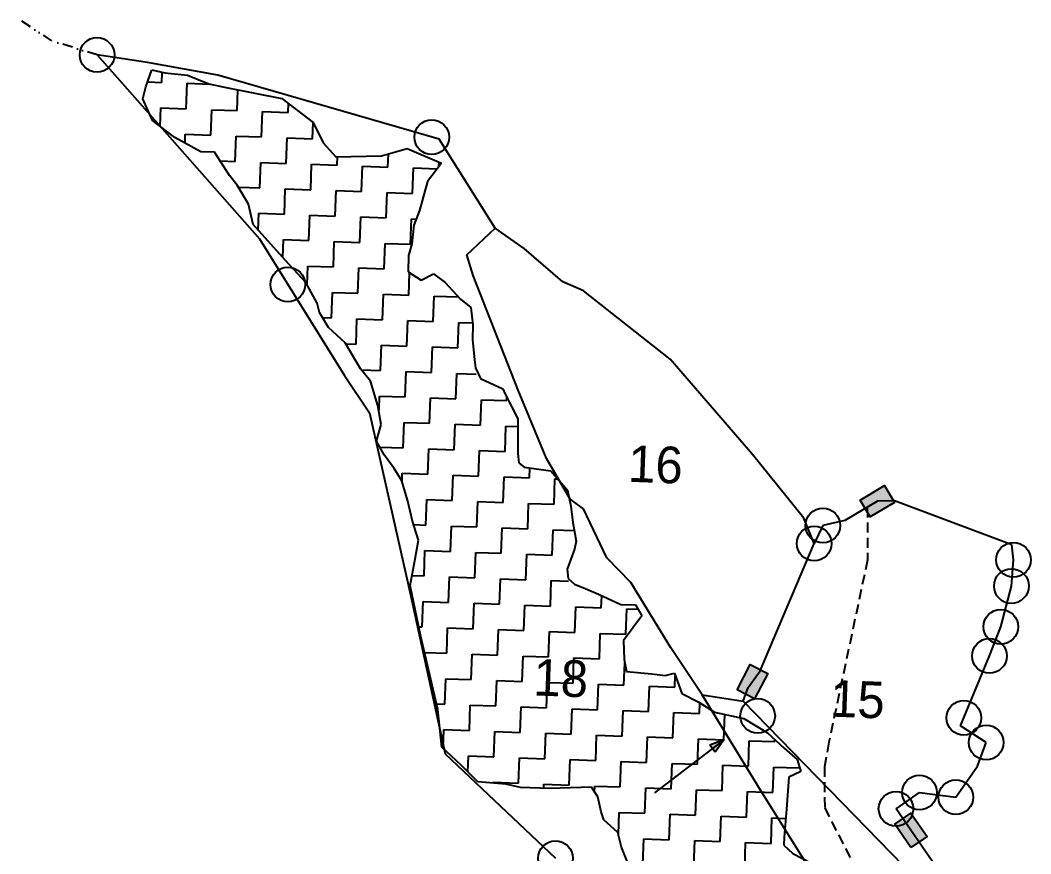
# Model space of a CAD drawing. Header units: metres. Extents: x 292434 to 293193, y 2020436 to 2021636.
# Drawn here: x 292596.1 to 293094.9, y 2021224.7 to 2021636.2 of the extents above; entities that cross this region are included whole.
import ezdxf
from ezdxf.enums import TextEntityAlignment as Align

# ---------------------------------------------------------------- set-up
doc = ezdxf.new("R2010")
doc.units = ezdxf.units.M
doc.header["$MEASUREMENT"] = 0
doc.linetypes.add('DASHED', pattern=[0.75, 0.5, -0.25])
doc.linetypes.add('DIVIDE', pattern=[1.25, 0.5, -0.25, 0, -0.25, 0, -0.25])
for name, color, linetype in [('LINE_FOOTPATH', 1, 'DASHED'), ('POLY_HATCH', 12, 'Continuous'), ('POLY_PARCEL', 6, 'Continuous'), ('TEXT_PARCEL', 7, 'Continuous'), ('V_BOUND_LINE', 7, 'Continuous'), ('V_DIVIDE_LINE', 7, 'DIVIDE')]:
    doc.layers.add(name, color=color, linetype=linetype)
doc.styles.add('TEXT_MAP', font='')
doc.styles.get('TEXT_MAP').set_extended_font_data('Kruti Dev 050')

msp = doc.modelspace()

# ---------------------------------------------------------------- hatches: boundary and pattern name
for points in [[(293010.73, 2021399.34), (293015.67, 2021391.01), (293027.71, 2021398.14), (293022.77, 2021406.47)], [(292965.06, 2021313.68), (292956.47, 2021318.14), (292950.02, 2021305.72), (292958.61, 2021301.26)], [(293035.76, 2021244.79), (293027.8, 2021239.28), (293035.76, 2021227.77), (293043.72, 2021233.28)]]:
    msp.add_hatch(color=256).paths.add_polyline_path(points)
h = msp.add_hatch(color=256)
h.paths.add_polyline_path([(292937.75, 2021276.66), (292939.08, 2021274.92), (292943.43, 2021281.02)])
h.paths.add_polyline_path([(292943.43, 2021281.02), (292936.42, 2021278.39), (292937.75, 2021276.66)])

# ---------------------------------------------------------------- linework, layer by layer
for points in [[(293027.71, 2021398.14), (293015.67, 2021391.01), (293010.73, 2021399.34), (293022.77, 2021406.47)], [(292950.02, 2021305.72), (292956.47, 2021318.14), (292965.06, 2021313.68), (292958.61, 2021301.26)], [(293035.76, 2021227.77), (293027.8, 2021239.28), (293035.76, 2021244.79), (293043.72, 2021233.28)]]:
    msp.add_lwpolyline(points, close=True)
for points in [[(292943.43, 2021281.02), (292909.23, 2021254.75)], [(292943.43, 2021281.02), (292936.42, 2021278.39)], [(292943.43, 2021281.02), (292939.08, 2021274.92)], [(292939.08, 2021274.92), (292936.42, 2021278.39)]]:
    msp.add_lwpolyline(points)
for centre in [(292634.03, 2021619.06), (292799.22, 2021578.49), (292728.2, 2021505.75), (292992.3, 2021386.76), (292988.03, 2021377.9), (293086.36, 2021369.82), (293085.33, 2021356.91), (293080.09, 2021336.82), (293074.49, 2021322.38), (292960.11, 2021292.79), (293061.87, 2021291.82), (293072.94, 2021279.63), (293039.95, 2021254.97), (293057.9, 2021252.63), (293028.39, 2021246.94), (292860.31, 2021222.52)]:
    msp.add_circle(centre, 8.56)
at = {"layer": 'LINE_FOOTPATH', "ltscale": 10}
for p, q in [((293014.23, 2021395.78), (293014.37, 2021369.84)), ((293014.37, 2021369.84), (292995.25, 2021279.89)), ((292995.25, 2021279.89), (292993.05, 2021267.65)), ((292993.05, 2021267.65), (292993.19, 2021247.41)), ((292993.19, 2021247.41), (293024.43, 2021186.43))]:
    msp.add_line(p, q, dxfattribs=at)
at = {"layer": 'POLY_HATCH'}
for p, q in [((292658.09, 2021603.31), (292661, 2021611.76)), ((292661, 2021611.76), (292667.55, 2021610.2)), ((292667.55, 2021610.2), (292678.74, 2021609.13)), ((292678.74, 2021609.13), (292689.15, 2021604.79)), ((292689.15, 2021604.79), (292697.02, 2021603.18)), ((292656.56, 2021597.43), (292658.09, 2021603.31)), ((292697.02, 2021603.18), (292725.22, 2021597.54)), ((292661.45, 2021586.68), (292656.56, 2021597.43)), ((292725.22, 2021597.54), (292740.65, 2021585.75)), ((292672.38, 2021578.36), (292661.45, 2021586.68)), ((292740.65, 2021585.75), (292745.57, 2021575.67)), ((292685.33, 2021571.29), (292672.38, 2021578.36)), ((292745.57, 2021575.67), (292751.93, 2021568.83)), ((292691.93, 2021571.05), (292685.33, 2021571.29)), ((292699.44, 2021559.55), (292691.93, 2021571.05)), ((292774.41, 2021569.34), (292787.09, 2021572.84)), ((292787.09, 2021572.84), (292804, 2021565.62)), ((292751.93, 2021568.83), (292774.41, 2021569.34)), ((292804, 2021565.62), (292797.07, 2021556.63)), ((292703.23, 2021554.79), (292699.44, 2021559.55)), ((292708.84, 2021545.35), (292703.23, 2021554.79)), ((292797.07, 2021556.63), (292793.24, 2021542.24)), ((292711.12, 2021535.36), (292708.84, 2021545.35)), ((292793.24, 2021542.24), (292790.34, 2021535.09)), ((292726.99, 2021517.61), (292711.12, 2021535.36)), ((292790.34, 2021535.09), (292789.35, 2021525.88)), ((292789.35, 2021525.88), (292787.81, 2021519.99)), ((292787.81, 2021519.99), (292787.52, 2021512.08)), ((292737.16, 2021506.68), (292726.99, 2021517.61)), ((292787.52, 2021512.08), (292793.98, 2021507.88)), ((292793.98, 2021507.88), (292800.03, 2021510.96)), ((292800.03, 2021510.96), (292805.83, 2021506.79)), ((292742.74, 2021496.57), (292737.16, 2021506.68)), ((292805.83, 2021506.79), (292813.46, 2021498.59)), ((292743.89, 2021491.91), (292742.74, 2021496.57)), ((292813.46, 2021498.59), (292818.59, 2021494.44)), ((292748.24, 2021484.49), (292743.89, 2021491.91)), ((292818.59, 2021494.44), (292819.6, 2021485.82)), ((292819.6, 2021485.82), (292819.34, 2021478.57)), ((292756.56, 2021476.92), (292748.24, 2021484.49)), ((292764.02, 2021464.11), (292756.56, 2021476.92)), ((292819.34, 2021478.57), (292820.3, 2021468.63)), ((292820.3, 2021468.63), (292820.81, 2021464.65)), ((292769.08, 2021457.98), (292764.02, 2021464.11)), ((292820.81, 2021464.65), (292823.26, 2021459.28)), ((292772.61, 2021445.97), (292769.08, 2021457.98)), ((292823.26, 2021459.28), (292834.31, 2021454.26)), ((292834.31, 2021454.26), (292835.53, 2021451.57)), ((292835.53, 2021451.57), (292841.7, 2021439.46)), ((292774.25, 2021436.67), (292772.61, 2021445.97)), ((292771.99, 2021428.48), (292774.25, 2021436.67)), ((292841.7, 2021439.46), (292841.74, 2021422.29)), ((292775.71, 2021421.74), (292771.99, 2021428.48)), ((292780.75, 2021414.95), (292775.71, 2021421.74)), ((292841.74, 2021422.29), (292842.23, 2021417.65)), ((292842.23, 2021417.65), (292844.79, 2021415.58)), ((292844.79, 2021415.58), (292857.94, 2021413.78)), ((292784.49, 2021408.87), (292780.75, 2021414.95)), ((292857.94, 2021413.78), (292866.18, 2021404.24)), ((292787.43, 2021398.86), (292784.49, 2021408.87)), ((292866.18, 2021404.24), (292867.88, 2021396.25)), ((292789.71, 2021388.88), (292787.43, 2021398.86)), ((292867.88, 2021396.25), (292868.91, 2021388.29)), ((292792.68, 2021379.53), (292789.71, 2021388.88)), ((292868.91, 2021388.29), (292870.55, 2021378.99)), ((292791.02, 2021370.34), (292792.68, 2021379.53)), ((292870.55, 2021378.99), (292869.75, 2021375.06)), ((292788.56, 2021357.23), (292791.02, 2021370.34)), ((292869.75, 2021375.06), (292866.09, 2021365.29)), ((292866.09, 2021365.29), (292866.58, 2021360.65)), ((292866.58, 2021360.65), (292869.78, 2021357.89)), ((292793.61, 2021332.61), (292788.56, 2021357.23)), ((292869.78, 2021357.89), (292874.99, 2021355.72)), ((292874.99, 2021355.72), (292881.49, 2021352.84)), ((292881.49, 2021352.84), (292892.54, 2021347.82)), ((292892.54, 2021347.82), (292899.8, 2021347.55)), ((292899.8, 2021347.55), (292902.91, 2021342.16)), ((292902.91, 2021342.16), (292898.73, 2021336.37)), ((292898.73, 2021336.37), (292893.87, 2021329.94)), ((292802.19, 2021295.99), (292793.61, 2021332.61)), ((292893.87, 2021329.94), (292894.2, 2021320.69)), ((292894.2, 2021320.69), (292895.3, 2021314.7)), ((292895.3, 2021314.7), (292907.81, 2021313.59)), ((292907.81, 2021313.59), (292914.39, 2021312.69)), ((292914.39, 2021312.69), (292919.05, 2021313.84)), ((292919.05, 2021313.84), (292922.65, 2021303.81)), ((292922.65, 2021303.81), (292931.09, 2021299.54)), ((292804.16, 2021277.43), (292802.19, 2021295.99)), ((292931.09, 2021299.54), (292938.84, 2021294.63)), ((292938.84, 2021294.63), (292953.25, 2021291.47)), ((292953.25, 2021291.47), (292964.89, 2021284.44)), ((292964.89, 2021284.44), (292973.2, 2021276.88)), ((292813.75, 2021268.5), (292804.16, 2021277.43)), ((292973.2, 2021276.88), (292979.61, 2021271.36)), ((292979.61, 2021271.36), (292981.37, 2021265.36)), ((292822.03, 2021260.27), (292813.75, 2021268.5)), ((292975.52, 2021262.55), (292974.29, 2021246.75)), ((292981.37, 2021265.36), (292975.52, 2021262.55)), ((292835.87, 2021259.11), (292822.03, 2021260.27)), ((292843.08, 2021257.53), (292835.87, 2021259.11)), ((292857.59, 2021257), (292843.08, 2021257.53)), ((292878.09, 2021257.57), (292857.59, 2021257)), ((292881.22, 2021252.84), (292878.09, 2021257.57)), ((292882.94, 2021245.51), (292881.22, 2021252.84)), ((292884.11, 2021241.51), (292882.94, 2021245.51)), ((292974.29, 2021246.75), (292973.12, 2021232.92)), ((292891.16, 2021235.31), (292884.11, 2021241.51)), ((292892.87, 2021227.98), (292891.16, 2021235.31)), ((292973.12, 2021232.92), (292972.98, 2021228.97)), ((292895.91, 2021220.61), (292892.87, 2021227.98)), ((292972.98, 2021228.97), (292977.45, 2021224.84)), ((292977.45, 2021224.84), (292991.07, 2021217.75))]:
    msp.add_line(p, q, dxfattribs=at)
at = {"layer": 'POLY_HATCH', "linetype": 'Continuous'}
for p, q in [((292665.96, 2021605.52), (292666.14, 2021610.33)), ((292658.94, 2021605.77), (292665.96, 2021605.52)), ((292678.07, 2021592.5), (292678.52, 2021605.06)), ((292678.52, 2021605.06), (292689.67, 2021604.66)), ((292703.19, 2021591.59), (292703.56, 2021601.87)), ((292728.31, 2021590.67), (292728.47, 2021595.06)), ((292665.18, 2021583.85), (292665.51, 2021592.96)), ((292665.51, 2021592.96), (292678.07, 2021592.5)), ((292690.17, 2021579.48), (292690.63, 2021592.04)), ((292690.63, 2021592.04), (292703.19, 2021591.59)), ((292715.29, 2021578.57), (292715.75, 2021591.13)), ((292715.75, 2021591.13), (292728.31, 2021590.67)), ((292740.41, 2021577.66), (292740.7, 2021585.65)), ((292677.45, 2021575.59), (292677.61, 2021579.94)), ((292677.61, 2021579.94), (292690.17, 2021579.48)), ((292702.27, 2021566.47), (292702.73, 2021579.03)), ((292702.73, 2021579.03), (292715.29, 2021578.57)), ((292727.39, 2021565.55), (292727.85, 2021578.11)), ((292727.85, 2021578.11), (292740.41, 2021577.66)), ((292777.63, 2021563.73), (292777.87, 2021570.29)), ((292694.75, 2021566.74), (292702.27, 2021566.47)), ((292714.38, 2021553.45), (292714.83, 2021566.01)), ((292714.83, 2021566.01), (292727.39, 2021565.55)), ((292739.5, 2021552.54), (292739.95, 2021565.1)), ((292739.95, 2021565.1), (292752.51, 2021564.64)), ((292752.51, 2021564.64), (292752.67, 2021568.85)), ((292802.8, 2021564.06), (292802.87, 2021566.1)), ((292764.62, 2021551.63), (292765.07, 2021564.19)), ((292765.07, 2021564.19), (292777.63, 2021563.73)), ((292789.74, 2021550.71), (292790.19, 2021563.27)), ((292790.19, 2021563.27), (292801.86, 2021562.85)), ((292704, 2021553.83), (292714.38, 2021553.45)), ((292726.48, 2021540.43), (292726.94, 2021552.99)), ((292726.94, 2021552.99), (292739.5, 2021552.54)), ((292751.6, 2021539.52), (292752.06, 2021552.08)), ((292752.06, 2021552.08), (292764.62, 2021551.63)), ((292776.72, 2021538.61), (292777.18, 2021551.17)), ((292777.18, 2021551.17), (292789.74, 2021550.71)), ((292713.62, 2021532.56), (292713.92, 2021540.89)), ((292713.92, 2021540.89), (292726.48, 2021540.43)), ((292738.58, 2021527.42), (292739.04, 2021539.98)), ((292739.04, 2021539.98), (292751.6, 2021539.52)), ((292763.7, 2021526.51), (292764.16, 2021539.07)), ((292764.16, 2021539.07), (292776.72, 2021538.61)), ((292788.82, 2021525.59), (292789.28, 2021538.15)), ((292789.28, 2021538.15), (292791.55, 2021538.07)), ((292725.7, 2021519.05), (292726.02, 2021527.88)), ((292726.02, 2021527.88), (292738.58, 2021527.42)), ((292750.69, 2021514.4), (292751.14, 2021526.96)), ((292751.14, 2021526.96), (292763.7, 2021526.51)), ((292775.81, 2021513.49), (292776.26, 2021526.05)), ((292776.26, 2021526.05), (292788.82, 2021525.59)), ((292737.79, 2021505.54), (292738.13, 2021514.86)), ((292738.13, 2021514.86), (292750.69, 2021514.4)), ((292762.79, 2021501.39), (292763.25, 2021513.95)), ((292763.25, 2021513.95), (292775.81, 2021513.49)), ((292787.91, 2021500.47), (292788.31, 2021511.57)), ((292749.77, 2021489.28), (292750.23, 2021501.84)), ((292750.23, 2021501.84), (292762.79, 2021501.39)), ((292774.89, 2021488.37), (292775.35, 2021500.93)), ((292775.35, 2021500.93), (292787.91, 2021500.47)), ((292800.01, 2021487.46), (292800.47, 2021500.02)), ((292800.47, 2021500.02), (292812.54, 2021499.58)), ((292745.34, 2021489.44), (292749.77, 2021489.28)), ((292761.88, 2021476.27), (292762.33, 2021488.83)), ((292762.33, 2021488.83), (292774.89, 2021488.37)), ((292787, 2021475.35), (292787.45, 2021487.91)), ((292787.45, 2021487.91), (292800.01, 2021487.46)), ((292812.12, 2021474.44), (292812.57, 2021487)), ((292812.57, 2021487), (292819.49, 2021486.75)), ((292756.83, 2021476.45), (292761.88, 2021476.27)), ((292773.98, 2021463.25), (292774.44, 2021475.81)), ((292774.44, 2021475.81), (292787, 2021475.35)), ((292799.1, 2021462.34), (292799.56, 2021474.9)), ((292799.56, 2021474.9), (292812.12, 2021474.44)), ((292764.44, 2021463.6), (292773.98, 2021463.25)), ((292786.08, 2021450.23), (292786.54, 2021462.79)), ((292786.54, 2021462.79), (292799.1, 2021462.34)), ((292811.2, 2021449.32), (292811.66, 2021461.88)), ((292811.66, 2021461.88), (292821.22, 2021461.53)), ((292773.27, 2021443.72), (292773.52, 2021450.69)), ((292773.52, 2021450.69), (292786.08, 2021450.23)), ((292798.19, 2021437.22), (292798.64, 2021449.78)), ((292798.64, 2021449.78), (292811.2, 2021449.32)), ((292823.31, 2021436.3), (292823.76, 2021448.86)), ((292823.76, 2021448.86), (292836.32, 2021448.41)), ((292836.32, 2021448.41), (292836.38, 2021449.91)), ((292785.17, 2021425.11), (292785.63, 2021437.67)), ((292785.63, 2021437.67), (292798.19, 2021437.22)), ((292810.29, 2021424.2), (292810.75, 2021436.76)), ((292810.75, 2021436.76), (292823.31, 2021436.3)), ((292835.41, 2021423.29), (292835.87, 2021435.85)), ((292835.87, 2021435.85), (292841.71, 2021435.63)), ((292773.62, 2021425.53), (292785.17, 2021425.11)), ((292797.27, 2021412.1), (292797.73, 2021424.66)), ((292797.73, 2021424.66), (292810.29, 2021424.2)), ((292822.39, 2021411.18), (292822.85, 2021423.74)), ((292822.85, 2021423.74), (292835.41, 2021423.29)), ((292847.51, 2021410.27), (292847.69, 2021415.18)), ((292784.57, 2021408.62), (292784.71, 2021412.55)), ((292784.71, 2021412.55), (292797.27, 2021412.1)), ((292809.38, 2021399.08), (292809.83, 2021411.64)), ((292809.83, 2021411.64), (292822.39, 2021411.18)), ((292834.5, 2021398.17), (292834.95, 2021410.73)), ((292834.95, 2021410.73), (292847.51, 2021410.27)), ((292859.62, 2021397.25), (292860.07, 2021409.81)), ((292860.07, 2021409.81), (292861.41, 2021409.76)), ((292796.36, 2021386.98), (292796.82, 2021399.54)), ((292796.82, 2021399.54), (292809.38, 2021399.08)), ((292821.48, 2021386.06), (292821.94, 2021398.62)), ((292821.94, 2021398.62), (292834.5, 2021398.17)), ((292846.6, 2021385.15), (292847.06, 2021397.71)), ((292847.06, 2021397.71), (292859.62, 2021397.25)), ((292790.25, 2021387.2), (292796.36, 2021386.98)), ((292808.46, 2021373.96), (292808.92, 2021386.52)), ((292808.92, 2021386.52), (292821.48, 2021386.06)), ((292833.58, 2021373.05), (292834.04, 2021385.61)), ((292834.04, 2021385.61), (292846.6, 2021385.15)), ((292858.7, 2021372.13), (292859.16, 2021384.69)), ((292859.16, 2021384.69), (292869.61, 2021384.31)), ((292795.45, 2021361.86), (292795.9, 2021374.42)), ((292795.9, 2021374.42), (292808.46, 2021373.96)), ((292820.57, 2021360.94), (292821.02, 2021373.5)), ((292821.02, 2021373.5), (292833.58, 2021373.05)), ((292845.69, 2021360.03), (292846.14, 2021372.59)), ((292846.14, 2021372.59), (292858.7, 2021372.13)), ((292789.47, 2021362.07), (292795.45, 2021361.86)), ((292807.55, 2021348.84), (292808.01, 2021361.4)), ((292808.01, 2021361.4), (292820.57, 2021360.94)), ((292832.67, 2021347.93), (292833.13, 2021360.49)), ((292833.13, 2021360.49), (292845.69, 2021360.03)), ((292857.79, 2021347.01), (292858.25, 2021359.57)), ((292858.25, 2021359.57), (292866.73, 2021359.26)), ((292882.91, 2021346.1), (292883.13, 2021352.1)), ((292794.53, 2021336.74), (292794.99, 2021349.3)), ((292794.99, 2021349.3), (292807.55, 2021348.84)), ((292819.65, 2021335.82), (292820.11, 2021348.38)), ((292820.11, 2021348.38), (292832.67, 2021347.93)), ((292844.77, 2021334.91), (292845.23, 2021347.47)), ((292845.23, 2021347.47), (292857.79, 2021347.01)), ((292869.89, 2021334), (292870.35, 2021346.56)), ((292870.35, 2021346.56), (292882.91, 2021346.1)), ((292895.01, 2021333.08), (292895.47, 2021345.64)), ((292895.47, 2021345.64), (292901.01, 2021345.44)), ((292792.75, 2021336.8), (292794.53, 2021336.74)), ((292806.64, 2021323.72), (292807.09, 2021336.28)), ((292807.09, 2021336.28), (292819.65, 2021335.82)), ((292831.76, 2021322.81), (292832.21, 2021335.37)), ((292832.21, 2021335.37), (292844.77, 2021334.91)), ((292856.88, 2021321.89), (292857.33, 2021334.45)), ((292857.33, 2021334.45), (292869.89, 2021334)), ((292882, 2021320.98), (292882.45, 2021333.54)), ((292882.45, 2021333.54), (292895.01, 2021333.08)), ((292795.6, 2021324.12), (292806.64, 2021323.72)), ((292818.74, 2021310.7), (292819.2, 2021323.26)), ((292819.2, 2021323.26), (292831.76, 2021322.81)), ((292843.86, 2021309.79), (292844.32, 2021322.35)), ((292844.32, 2021322.35), (292856.88, 2021321.89)), ((292868.98, 2021308.88), (292869.44, 2021321.44)), ((292869.44, 2021321.44), (292882, 2021320.98)), ((292894.1, 2021307.96), (292894.5, 2021319.03)), ((292805.72, 2021298.6), (292806.18, 2021311.16)), ((292806.18, 2021311.16), (292818.74, 2021310.7)), ((292919.22, 2021307.05), (292919.43, 2021312.79)), ((292830.84, 2021297.69), (292831.3, 2021310.25)), ((292831.3, 2021310.25), (292843.86, 2021309.79)), ((292855.96, 2021296.77), (292856.42, 2021309.33)), ((292856.42, 2021309.33), (292868.98, 2021308.88)), ((292881.08, 2021295.86), (292881.54, 2021308.42)), ((292881.54, 2021308.42), (292894.1, 2021307.96)), ((292906.2, 2021294.95), (292906.66, 2021307.51)), ((292906.66, 2021307.51), (292919.22, 2021307.05)), ((292801.54, 2021298.75), (292805.72, 2021298.6)), ((292817.83, 2021285.58), (292818.28, 2021298.14)), ((292818.28, 2021298.14), (292830.84, 2021297.69)), ((292842.95, 2021284.67), (292843.4, 2021297.23)), ((292843.4, 2021297.23), (292855.96, 2021296.77)), ((292868.07, 2021283.76), (292868.52, 2021296.32)), ((292868.52, 2021296.32), (292881.08, 2021295.86)), ((292893.19, 2021282.84), (292893.64, 2021295.4)), ((292893.64, 2021295.4), (292906.2, 2021294.95)), ((292931.32, 2021294.03), (292931.51, 2021299.27)), ((292918.31, 2021281.93), (292918.76, 2021294.49)), ((292918.76, 2021294.49), (292931.32, 2021294.03)), ((292943.43, 2021281.02), (292943.88, 2021293.53)), ((292804.93, 2021276.71), (292805.27, 2021286.04)), ((292805.27, 2021286.04), (292817.83, 2021285.58)), ((292829.93, 2021272.57), (292830.39, 2021285.13)), ((292830.39, 2021285.13), (292842.95, 2021284.67)), ((292855.05, 2021271.65), (292855.51, 2021284.21)), ((292855.51, 2021284.21), (292868.07, 2021283.76)), ((292880.17, 2021270.74), (292880.63, 2021283.3)), ((292880.63, 2021283.3), (292893.19, 2021282.84)), ((292905.29, 2021269.83), (292905.75, 2021282.39)), ((292905.75, 2021282.39), (292918.31, 2021281.93)), ((292930.41, 2021268.91), (292930.87, 2021281.47)), ((292930.87, 2021281.47), (292943.43, 2021281.02)), ((292955.53, 2021268), (292955.99, 2021280.56)), ((292955.99, 2021280.56), (292968.55, 2021280.1)), ((292968.55, 2021280.1), (292968.58, 2021281.08)), ((292817.09, 2021265.18), (292817.37, 2021273.02)), ((292817.37, 2021273.02), (292829.93, 2021272.57)), ((292842.03, 2021259.55), (292842.49, 2021272.11)), ((292842.49, 2021272.11), (292855.05, 2021271.65)), ((292867.15, 2021258.64), (292867.61, 2021271.2)), ((292867.61, 2021271.2), (292880.17, 2021270.74)), ((292892.27, 2021257.72), (292892.73, 2021270.28)), ((292892.73, 2021270.28), (292905.29, 2021269.83)), ((292917.39, 2021256.81), (292917.85, 2021269.37)), ((292917.85, 2021269.37), (292930.41, 2021268.91)), ((292942.51, 2021255.9), (292942.97, 2021268.46)), ((292942.97, 2021268.46), (292955.53, 2021268)), ((292967.63, 2021254.98), (292968.09, 2021267.54)), ((292968.09, 2021267.54), (292980.65, 2021267.09)), ((292980.65, 2021267.09), (292980.67, 2021267.74)), ((292829.46, 2021259.65), (292829.47, 2021260.01)), ((292829.47, 2021260.01), (292842.03, 2021259.55)), ((292854.52, 2021257.11), (292854.59, 2021259.09)), ((292854.59, 2021259.09), (292867.15, 2021258.64)), ((292879.61, 2021255.28), (292879.71, 2021258.18)), ((292879.71, 2021258.18), (292892.27, 2021257.72)), ((292904.38, 2021244.71), (292904.83, 2021257.27)), ((292904.83, 2021257.27), (292917.39, 2021256.81)), ((292929.5, 2021243.79), (292929.95, 2021256.35)), ((292929.95, 2021256.35), (292942.51, 2021255.9)), ((292954.62, 2021242.88), (292955.07, 2021255.44)), ((292955.07, 2021255.44), (292967.63, 2021254.98)), ((292891.42, 2021234.19), (292891.82, 2021245.16)), ((292891.82, 2021245.16), (292904.38, 2021244.71)), ((292916.48, 2021231.69), (292916.94, 2021244.25)), ((292916.94, 2021244.25), (292929.5, 2021243.79)), ((292941.6, 2021230.78), (292942.06, 2021243.34)), ((292942.06, 2021243.34), (292954.62, 2021242.88)), ((292966.72, 2021229.86), (292967.18, 2021242.42)), ((292967.18, 2021242.42), (292973.9, 2021242.18)), ((292903.46, 2021219.59), (292903.92, 2021232.15)), ((292903.92, 2021232.15), (292916.48, 2021231.69)), ((292928.58, 2021218.67), (292929.04, 2021231.23)), ((292929.04, 2021231.23), (292941.6, 2021230.78)), ((292953.7, 2021217.76), (292954.16, 2021230.32)), ((292954.16, 2021230.32), (292966.72, 2021229.86))]:
    msp.add_line(p, q, dxfattribs=at)
at = {"layer": 'POLY_PARCEL'}
for p, q in [((292816.64, 2021520.42), (292830.61, 2021533.61)), ((292819.65, 2021510.17), (292816.64, 2021520.42)), ((292841.83, 2021453.6), (292819.65, 2021510.17)), ((292855.82, 2021419.86), (292841.83, 2021453.6)), ((292867.49, 2021399.72), (292855.82, 2021419.86)), ((292874.08, 2021394.98), (292867.49, 2021399.72)), ((292885.6, 2021370.9), (292874.08, 2021394.98)), ((292961.39, 2021315.03), (292988.03, 2021377.9)), ((292897.55, 2021358.64), (292885.6, 2021370.9)), ((292917.23, 2021326.38), (292897.55, 2021358.64)), ((292932.78, 2021303.12), (292917.23, 2021326.38)), ((292955.45, 2021306.8), (292961.39, 2021315.03)), ((292952.96, 2021300.13), (292955.45, 2021306.8)), ((292961.51, 2021256.16), (292932.78, 2021303.12)), ((292932.78, 2021303.12), (292952.96, 2021300.13)), ((292952.96, 2021300.13), (293049.67, 2021200.86)), ((293001.46, 2021192.18), (292961.51, 2021256.16))]:
    msp.add_line(p, q, dxfattribs=at)
at = {"layer": 'V_BOUND_LINE'}
for p, q in [((292658.86, 2021615.33), (292634.03, 2021619.06)), ((292634.03, 2021619.06), (292714.14, 2021528.28)), ((292693.58, 2021609), (292658.86, 2021615.33)), ((292802.89, 2021577.43), (292693.58, 2021609)), ((292830.61, 2021533.61), (292802.89, 2021577.43)), ((292844.89, 2021523.52), (292830.61, 2021533.61)), ((292714.14, 2021528.28), (292756.21, 2021460.85)), ((292864.02, 2021507.05), (292844.89, 2021523.52)), ((292874.21, 2021502.58), (292864.02, 2021507.05)), ((292916.94, 2021468.92), (292874.21, 2021502.58)), ((292957.5, 2021421.82), (292916.94, 2021468.92)), ((292756.21, 2021460.85), (292768.5, 2021442.38)), ((292768.5, 2021442.38), (292788.92, 2021351.84)), ((292982.85, 2021390.48), (292957.5, 2021421.82)), ((293019.22, 2021398.74), (293003.09, 2021389.19)), ((293027.68, 2021398.99), (293019.22, 2021398.74)), ((293085.5, 2021377.18), (293027.68, 2021398.99)), ((292988.03, 2021377.9), (292982.85, 2021390.48)), ((292992.3, 2021386.76), (292988.03, 2021377.9)), ((293003.09, 2021389.19), (292992.3, 2021386.76)), ((293086.36, 2021369.82), (293085.5, 2021377.18)), ((293085.33, 2021356.91), (293086.36, 2021369.82)), ((293080.09, 2021336.82), (293085.33, 2021356.91)), ((292788.92, 2021351.84), (292805.82, 2021274.07)), ((293074.49, 2021322.38), (293080.09, 2021336.82)), ((293060.28, 2021287.97), (293074.49, 2021322.38)), ((293072.94, 2021279.63), (293060.28, 2021287.97)), ((293068.57, 2021267.96), (293072.94, 2021279.63)), ((292805.82, 2021274.07), (292860.31, 2021222.52)), ((293057.9, 2021252.63), (293068.57, 2021267.96)), ((293028.39, 2021246.94), (293039.95, 2021254.97)), ((293039.95, 2021254.97), (293057.9, 2021252.63)), ((293053.55, 2021210.54), (293028.39, 2021246.94))]:
    msp.add_line(p, q, dxfattribs=at)
at = {"layer": 'V_DIVIDE_LINE', "ltscale": 10}
for p, q in [((292611.77, 2021626.03), (292596.11, 2021636.21)), ((292634.03, 2021619.06), (292611.77, 2021626.03))]:
    msp.add_line(p, q, dxfattribs=at)

# ---------------------------------------------------------------- texts
at = {"layer": 'TEXT_PARCEL', "style": 'TEXT_MAP'}
for s, p in [('16', (292909.7, 2021416.94)), ('18', (292862.98, 2021311.48)), ('15', (293009.39, 2021300.89))]:
    msp.add_text(s, height=18.098, rotation=357.9179, dxfattribs=at).set_placement(p, align=Align.MIDDLE)

doc.saveas('drawing.dxf')
